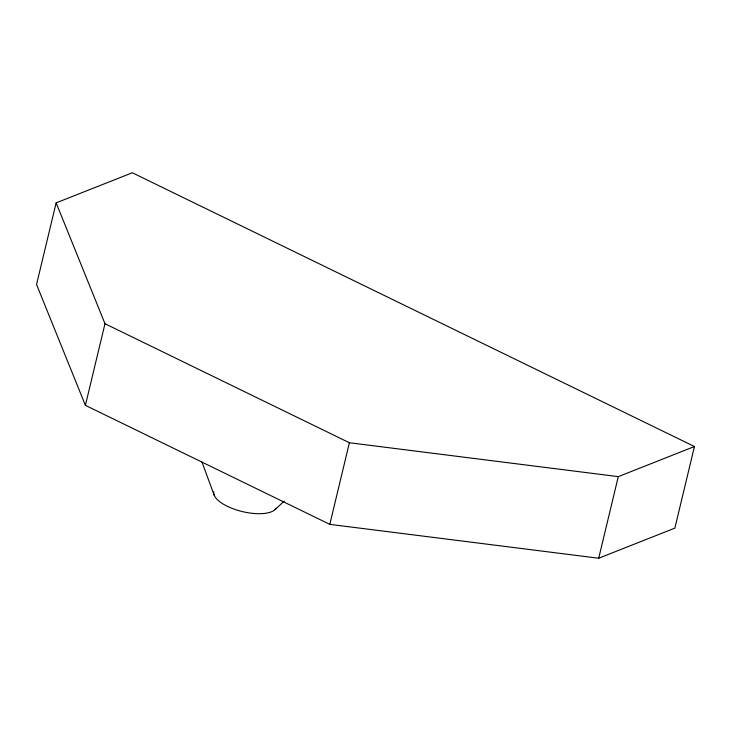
<?xml version="1.0" encoding="UTF-8"?>
<svg xmlns="http://www.w3.org/2000/svg" width="731" height="731" viewBox="0 0 731 731"><rect width="100%" height="100%" fill="white"/><g stroke="black" fill="none" stroke-linecap="round" stroke-linejoin="round"><path stroke-width="1.1" d="M56.141 202.871L36.55 284.478L85.399 405.339L329.809 524.365L598.689 558.237L674.859 528.129L694.45 446.522L132.311 172.763L56.141 202.871L104.99 323.723L85.399 405.339M329.809 524.365L349.4 442.748L104.99 323.723M598.689 558.237L618.289 476.63L694.45 446.522M275.084 509.571L284.176 501.155M349.4 442.748L618.289 476.63M202.012 462.138L214.21 495.262M276.227 508.155A32.374 12.756 13.5 0 1 240.673 511.161A32.374 12.756 13.5 0 1 213.808 491.78"/></g></svg>
